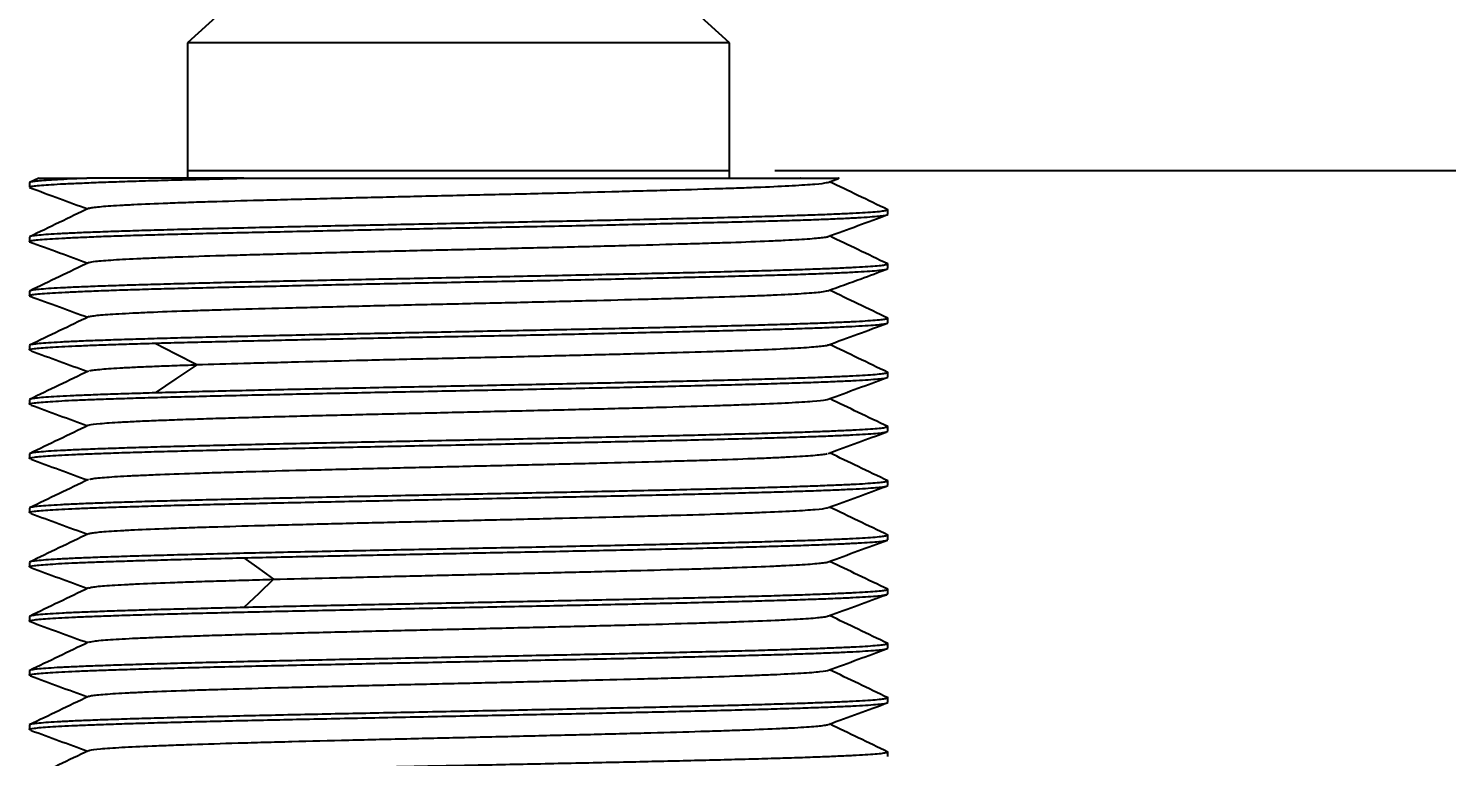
# Model space of a CAD drawing. Header units: millimetres. Extents: x 5 to 292, y 4 to 204.
# Drawn here: x 210.87 to 242.26, y 92.22 to 108.34 of the extents above; entities that cross this region are included whole.
import ezdxf

# ---------------------------------------------------------------- set-up
doc = ezdxf.new("R2010")
doc.units = ezdxf.units.MM
doc.layers.add('LAYER_1', color=179, linetype='Continuous')
doc.styles.add('SLDTEXTSTYLE0', font='TXT', dxfattribs={"width": 0.75})
doc.dimstyles.new('SLDDIMSTYLE2', dxfattribs={"dimtxt": 3.5, "dimasz": 3.302, "dimexe": 0, "dimexo": 0.0625, "dimgap": 0.875, "dimtad": 1, "dimlfac": 0.5, "dimrnd": 1e-09, "dimzin": 12, "dimdsep": 46, "dimtxsty": 'SLDTEXTSTYLE0', "dimsah": 1, "dimcen": 0.09, "dimadec": 0, "dimazin": 3, "dimtfac": 1, "dimtmove": 0, "dimatfit": 0, "dimfxl": 1, "dimfrac": 2, "dimtolj": 1, "dimtzin": 12, "dimarcsym": 0})

# ---------------------------------------------------------------- blocks, each defined once
blk = doc.blocks.new('_D_3')
at = {"layer": 'LAYER_1'}
for p, q in [((255.943, 105.198), (255.943, 111.548)), ((227.39, 105.198), (256.943, 105.198)), ((255.943, 82.223), (255.943, 105.198)), ((238.39, 82.223), (256.943, 82.223)), ((255.943, 82.223), (255.943, 75.873))]:
    blk.add_line(p, q, dxfattribs=at)
for points in [[(255.943, 105.198), (256.451, 108.5), (255.435, 108.5)], [(255.943, 82.223), (255.435, 78.921), (256.451, 78.921)]]:
    blk.add_solid(points, dxfattribs=at)
at = {"layer": 'LAYER_1', "insert": (251.431, 83.517), "char_height": 3.5, "attachment_point": 1, "rotation": 90, "style": 'SLDTEXTSTYLE0'}
blk.add_mtext('11.49mm', dxfattribs=at)

msp = doc.modelspace()

# ---------------------------------------------------------------- linework, layer by layer
at = {"color": 7, "linetype": 'Continuous', "lineweight": 25}
for p, q in [((215.49, 109.023), (214.39, 108.023)), ((226.39, 108.023), (225.29, 109.023)), ((214.39, 108.023), (214.39, 105.198)), ((220.39, 108.023), (214.39, 108.023)), ((226.39, 108.023), (220.39, 108.023)), ((226.39, 105.198), (226.39, 108.023)), ((214.39, 105.198), (214.39, 105.023)), ((214.39, 105.198), (226.39, 105.198)), ((226.39, 105.023), (226.39, 105.198)), ((210.89, 104.923), (210.89, 104.825)), ((211.097, 105.026), (210.891, 104.927)), ((215.64, 105.023), (212.163, 105.023)), ((227.961, 105.023), (227.948, 105.024)), ((228.561, 104.932), (228.801, 105.02)), ((229.89, 104.223), (229.89, 104.323)), ((210.89, 103.723), (210.89, 103.625)), ((229.89, 103.023), (229.89, 103.123)), ((210.89, 102.523), (210.89, 102.425)), ((229.89, 101.823), (229.89, 101.923)), ((210.89, 101.323), (210.89, 101.223)), ((229.89, 100.623), (229.89, 100.723)), ((210.89, 100.123), (210.89, 100.023)), ((229.89, 99.423), (229.89, 99.523)), ((210.89, 98.923), (210.89, 98.823)), ((229.89, 98.223), (229.89, 98.323)), ((210.89, 97.723), (210.89, 97.623)), ((229.89, 97.023), (229.89, 97.123)), ((210.89, 96.523), (210.89, 96.423)), ((229.89, 95.823), (229.89, 95.923)), ((210.89, 95.323), (210.89, 95.223)), ((229.89, 94.623), (229.89, 94.723)), ((210.89, 94.123), (210.89, 94.023)), ((229.89, 93.423), (229.89, 93.523)), ((210.89, 92.923), (210.89, 92.823)), ((229.89, 92.223), (229.89, 92.323))]:
    msp.add_line(p, q, dxfattribs=at)
at = {"color": 7, "linetype": 'Continuous', "lineweight": 25, "flags": 128}
for points in [[(213.673, 101.375), (214.133, 101.137), (214.593, 100.898)], [(214.593, 100.897), (214.133, 100.585), (213.673, 100.273)], [(215.64, 96.623), (215.965, 96.385), (216.291, 96.147)], [(216.291, 96.147), (215.966, 95.835), (215.64, 95.523)]]:
    msp.add_lwpolyline(points, dxfattribs=at)
at = {"color": 7, "linetype": 'Continuous', "lineweight": 25}
for points, knots in [([(212.163, 105.023), (212.041, 105.018), (211.797, 105.007), (211.497, 104.992), (211.251, 104.976), (211.066, 104.961), (210.948, 104.945), (210.891, 104.932), (210.896, 104.925), (210.898, 104.923)], [0, 0, 0, 0, 0.153473, 0.306946, 0.464568, 0.622191, 0.775664, 0.929137, 1, 1, 1, 1]), ([(210.898, 104.825), (210.897, 104.828), (210.894, 104.837), (210.963, 104.851), (211.1, 104.866), (211.305, 104.881), (211.572, 104.897), (211.906, 104.912), (212.3, 104.929), (212.749, 104.946), (213.25, 104.963), (213.808, 104.979), (214.581, 105), (215.225, 105.014), (215.64, 105.024)], [0, 0, 0, 0, 0.043937, 0.125654, 0.207371, 0.286783, 0.366195, 0.447915, 0.529634, 0.609044, 0.688454, 0.77017, 0.851887, 1, 1, 1, 1]), ([(211.099, 105.023), (211.101, 105.023), (211.106, 105.023), (211.227, 105.023), (211.443, 105.023), (211.748, 105.023), (212.025, 105.023), (212.163, 105.023)], [0, 0, 0, 0, 0.158506, 0.368904, 0.579721, 0.789775, 1, 1, 1, 1]), ([(212.21, 104.358), (212.213, 104.359), (212.221, 104.367), (212.325, 104.384), (212.544, 104.405), (212.881, 104.426), (213.29, 104.448), (213.802, 104.47), (214.402, 104.492), (215.06, 104.514), (215.799, 104.534), (216.601, 104.555), (217.437, 104.577), (218.32, 104.599), (219.227, 104.621), (220.144, 104.643), (221.071, 104.664), (221.983, 104.684), (222.88, 104.705), (223.746, 104.728), (224.559, 104.75), (225.332, 104.771), (226.039, 104.793), (226.662, 104.813), (227.228, 104.834), (227.697, 104.856), (228.062, 104.879), (228.35, 104.901), (228.522, 104.919), (228.557, 104.933), (228.565, 104.936)], [0, 0, 0, 0, 0.0092087, 0.0372753, 0.0923413, 0.1207064, 0.1490708, 0.2037252, 0.2318577, 0.2599901, 0.3150543, 0.3434141, 0.371773, 0.4265914, 0.4548224, 0.4830538, 0.5379417, 0.5662064, 0.5944707, 0.6493243, 0.6775794, 0.7058351, 0.7605681, 0.7887411, 0.8169134, 0.8719044, 0.9002335, 0.9285627, 0.9832692, 1, 1, 1, 1]), ([(215.64, 105.023), (215.968, 105.023), (216.619, 105.023), (217.647, 105.023), (218.684, 105.023), (219.726, 105.023), (220.76, 105.023), (221.781, 105.023), (222.777, 105.023), (223.736, 105.023), (224.643, 105.023), (225.485, 105.023), (226.252, 105.023), (226.877, 105.023), (227.377, 105.023), (227.769, 105.023), (228.099, 105.023), (228.361, 105.023), (228.558, 105.023), (228.694, 105.023), (228.774, 105.023), (228.818, 105.023), (228.804, 105.023), (228.8, 105.023)], [0, 0, 0, 0, 0.059302, 0.117801, 0.175469, 0.232272, 0.288757, 0.345101, 0.40142, 0.457836, 0.514125, 0.570146, 0.625935, 0.681585, 0.723242, 0.764809, 0.805955, 0.846037, 0.883083, 0.919983, 0.95211, 0.984134, 1, 1, 1, 1]), ([(229.89, 104.327), (229.67, 104.433), (229.24, 104.639), (228.81, 104.846), (228.6, 104.946)], [0, 0, 0, 0, 0.512508, 1, 1, 1, 1]), ([(210.893, 104.818), (211.115, 104.737), (211.544, 104.58), (211.972, 104.422), (212.18, 104.346)], [0, 0, 0, 0, 0.515758, 1, 1, 1, 1]), ([(210.916, 103.616), (210.905, 103.619), (210.874, 103.628), (210.914, 103.641), (211.005, 103.656), (211.166, 103.671), (211.389, 103.686), (211.672, 103.701), (212.012, 103.717), (212.413, 103.734), (212.872, 103.751), (213.382, 103.767), (213.946, 103.783), (214.561, 103.799), (215.219, 103.814), (215.906, 103.829), (216.625, 103.845), (217.378, 103.862), (218.153, 103.879), (218.936, 103.896), (219.729, 103.912), (220.535, 103.928), (221.34, 103.943), (222.13, 103.958), (222.908, 103.974), (223.675, 103.991), (224.419, 104.008), (225.127, 104.025), (225.802, 104.041), (226.445, 104.057), (227.044, 104.072), (227.59, 104.087), (228.087, 104.103), (228.532, 104.119), (228.919, 104.136), (229.242, 104.153), (229.503, 104.17), (229.7, 104.186), (229.855, 104.204), (229.877, 104.216), (229.89, 104.223)], [0, 0, 0, 0, 0.014425, 0.039926, 0.065427, 0.091635, 0.117843, 0.143344, 0.168846, 0.195054, 0.221261, 0.247348, 0.273434, 0.300278, 0.327122, 0.353207, 0.379293, 0.406136, 0.43298, 0.459066, 0.485152, 0.511996, 0.53884, 0.564925, 0.591011, 0.617855, 0.644698, 0.670784, 0.69687, 0.723714, 0.750557, 0.776643, 0.802729, 0.829573, 0.856416, 0.882502, 0.908588, 0.935431, 0.962275, 1, 1, 1, 1]), ([(229.874, 104.331), (229.881, 104.328), (229.901, 104.32), (229.868, 104.307), (229.778, 104.292), (229.621, 104.276), (229.403, 104.261), (229.127, 104.245), (228.794, 104.229), (228.402, 104.214), (227.952, 104.198), (227.448, 104.183), (226.888, 104.166), (226.277, 104.15), (225.623, 104.134), (224.939, 104.118), (224.222, 104.102), (223.472, 104.086), (222.699, 104.069), (221.917, 104.054), (221.124, 104.038), (220.319, 104.021), (219.514, 104.005), (218.723, 103.989), (217.943, 103.973), (217.174, 103.957), (216.428, 103.941), (215.717, 103.924), (215.038, 103.908), (214.392, 103.893), (213.789, 103.876), (213.238, 103.86), (212.737, 103.844), (212.286, 103.828), (211.894, 103.812), (211.566, 103.796), (211.299, 103.78), (211.096, 103.763), (210.929, 103.745), (210.905, 103.731), (210.89, 103.723)], [0, 0, 0, 0, 0.013632, 0.038863, 0.064094, 0.090007, 0.11592, 0.141151, 0.166382, 0.192295, 0.218208, 0.244316, 0.270423, 0.297289, 0.324155, 0.350262, 0.37637, 0.403236, 0.430101, 0.456209, 0.482316, 0.509182, 0.536048, 0.562155, 0.588263, 0.615129, 0.641995, 0.668102, 0.69421, 0.721076, 0.747942, 0.774049, 0.800156, 0.827022, 0.853888, 0.879996, 0.906103, 0.932969, 0.959835, 1, 1, 1, 1]), ([(212.212, 104.362), (211.992, 104.256), (211.552, 104.044), (211.111, 103.833), (210.891, 103.727)], [0, 0, 0, 0, 0.499971, 1, 1, 1, 1]), ([(228.562, 103.732), (228.783, 103.813), (229.226, 103.975), (229.668, 104.137), (229.89, 104.219)], [0, 0, 0, 0, 0.499933, 1, 1, 1, 1]), ([(210.89, 103.62), (211.111, 103.539), (211.541, 103.381), (211.972, 103.223), (212.181, 103.146)], [0, 0, 0, 0, 0.513909, 1, 1, 1, 1]), ([(212.212, 103.157), (212.247, 103.167), (212.3, 103.182), (212.519, 103.202), (212.814, 103.223), (213.223, 103.245), (213.733, 103.267), (214.304, 103.289), (214.963, 103.31), (215.692, 103.331), (216.277, 103.347), (216.889, 103.363), (217.528, 103.379), (218.194, 103.396), (219.094, 103.418), (220.014, 103.439), (220.931, 103.46), (221.621, 103.476), (222.298, 103.492), (222.965, 103.508), (223.62, 103.525), (224.451, 103.547), (225.226, 103.568), (225.927, 103.589), (226.581, 103.61), (227.153, 103.631), (227.626, 103.653), (228.024, 103.676), (228.319, 103.697), (228.494, 103.718), (228.562, 103.729), (228.569, 103.735), (228.57, 103.736)], [0, 0, 0, 0, 0.0501798, 0.0783271, 0.1064741, 0.161494, 0.1898417, 0.2181896, 0.2728164, 0.3009256, 0.3290339, 0.3566624, 0.3842912, 0.4127456, 0.4412003, 0.4957797, 0.523867, 0.5519537, 0.5795732, 0.607192, 0.6356422, 0.6640931, 0.7185374, 0.7465493, 0.7745612, 0.8297787, 0.8582406, 0.8867031, 0.9411498, 0.969158, 0.9971656, 1, 1, 1, 1]), ([(229.89, 103.127), (229.669, 103.233), (229.24, 103.439), (228.81, 103.645), (228.601, 103.746)], [0, 0, 0, 0, 0.5127988, 1, 1, 1, 1]), ([(210.921, 102.415), (210.908, 102.418), (210.874, 102.427), (210.914, 102.441), (211.005, 102.456), (211.166, 102.471), (211.389, 102.486), (211.672, 102.501), (212.012, 102.518), (212.413, 102.534), (212.872, 102.551), (213.382, 102.567), (213.946, 102.583), (214.561, 102.598), (215.219, 102.614), (215.906, 102.629), (216.625, 102.645), (217.378, 102.663), (218.153, 102.68), (218.936, 102.696), (219.729, 102.712), (220.535, 102.728), (221.34, 102.743), (222.13, 102.758), (222.908, 102.774), (223.675, 102.791), (224.419, 102.808), (225.127, 102.825), (225.802, 102.841), (226.445, 102.857), (227.044, 102.872), (227.591, 102.887), (228.087, 102.903), (228.532, 102.92), (228.919, 102.937), (229.242, 102.954), (229.503, 102.97), (229.7, 102.986), (229.855, 103.003), (229.877, 103.016), (229.89, 103.023)], [0, 0, 0, 0, 0.017112, 0.042544, 0.067975, 0.094112, 0.120248, 0.14568, 0.171112, 0.197248, 0.223384, 0.2494, 0.275415, 0.302186, 0.328957, 0.354972, 0.380986, 0.407756, 0.434527, 0.460542, 0.486557, 0.513328, 0.540098, 0.566113, 0.592127, 0.618898, 0.645668, 0.671683, 0.697698, 0.724469, 0.751239, 0.777254, 0.803268, 0.830039, 0.856809, 0.882824, 0.908839, 0.935609, 0.96238, 1, 1, 1, 1]), ([(229.864, 103.131), (229.875, 103.128), (229.907, 103.121), (229.866, 103.108), (229.778, 103.092), (229.621, 103.076), (229.403, 103.061), (229.127, 103.045), (228.794, 103.03), (228.402, 103.014), (227.952, 102.998), (227.448, 102.982), (226.888, 102.967), (226.277, 102.95), (225.623, 102.934), (224.939, 102.918), (224.222, 102.902), (223.472, 102.886), (222.699, 102.87), (221.917, 102.853), (221.124, 102.837), (220.319, 102.821), (219.514, 102.805), (218.723, 102.789), (217.943, 102.773), (217.174, 102.757), (216.428, 102.741), (215.717, 102.725), (215.038, 102.709), (214.392, 102.692), (213.789, 102.676), (213.238, 102.66), (212.737, 102.644), (212.286, 102.628), (211.894, 102.612), (211.566, 102.596), (211.299, 102.58), (211.096, 102.564), (210.929, 102.544), (210.905, 102.531), (210.89, 102.523)], [0, 0, 0, 0, 0.013771, 0.038999, 0.064226, 0.090136, 0.116045, 0.141273, 0.1665, 0.19241, 0.218319, 0.244423, 0.270526, 0.297389, 0.324251, 0.350354, 0.376458, 0.40332, 0.430182, 0.456286, 0.48239, 0.509252, 0.536114, 0.562218, 0.588322, 0.615184, 0.642046, 0.66815, 0.694253, 0.721115, 0.747978, 0.774081, 0.800185, 0.827047, 0.853909, 0.880013, 0.906116, 0.932979, 0.959841, 1, 1, 1, 1]), ([(212.213, 103.162), (211.992, 103.056), (211.552, 102.844), (211.111, 102.633), (210.891, 102.527)], [0, 0, 0, 0, 0.4999714, 1, 1, 1, 1]), ([(228.562, 102.532), (228.807, 102.621), (229.24, 102.78), (229.673, 102.939), (229.861, 103.008)], [0, 0, 0, 0, 0.566729, 1, 1, 1, 1]), ([(210.894, 102.418), (211.116, 102.337), (211.544, 102.18), (211.973, 102.023), (212.181, 101.947)], [0, 0, 0, 0, 0.515982, 1, 1, 1, 1]), ([(212.217, 101.957), (212.216, 101.959), (212.209, 101.966), (212.291, 101.978), (212.42, 101.994), (212.615, 102.009), (212.864, 102.025), (213.171, 102.042), (213.646, 102.064), (214.215, 102.086), (214.864, 102.107), (215.57, 102.128), (216.353, 102.149), (217.193, 102.171), (218.059, 102.193), (218.958, 102.215), (219.869, 102.236), (220.563, 102.252), (221.252, 102.267), (221.94, 102.283), (222.623, 102.3), (223.499, 102.322), (224.332, 102.344), (225.102, 102.365), (225.833, 102.386), (226.495, 102.407), (227.068, 102.428), (227.57, 102.45), (227.973, 102.472), (228.265, 102.494), (228.474, 102.513), (228.524, 102.527), (228.555, 102.535)], [0, 0, 0, 0, 0.00785, 0.035866, 0.063883, 0.091525, 0.119166, 0.147639, 0.176113, 0.230533, 0.258528, 0.286522, 0.341835, 0.370347, 0.39886, 0.453366, 0.48141, 0.509453, 0.53714, 0.564825, 0.593347, 0.621868, 0.6763, 0.704307, 0.732314, 0.787542, 0.816007, 0.844472, 0.898932, 0.926952, 0.954972, 1, 1, 1, 1]), ([(229.89, 101.927), (229.67, 102.033), (229.24, 102.239), (228.81, 102.445), (228.601, 102.546)], [0, 0, 0, 0, 0.512719, 1, 1, 1, 1]), ([(212.212, 101.962), (211.992, 101.856), (211.551, 101.644), (211.11, 101.433), (210.89, 101.327)], [0, 0, 0, 0, 0.499974, 1, 1, 1, 1]), ([(229.864, 101.931), (229.875, 101.928), (229.907, 101.92), (229.866, 101.907), (229.778, 101.892), (229.621, 101.876), (229.403, 101.861), (229.127, 101.845), (228.794, 101.83), (228.402, 101.814), (227.952, 101.798), (227.448, 101.782), (226.888, 101.766), (226.277, 101.75), (225.623, 101.734), (224.939, 101.718), (224.222, 101.702), (223.472, 101.686), (222.699, 101.669), (221.917, 101.654), (221.124, 101.638), (220.319, 101.621), (219.514, 101.605), (218.723, 101.589), (217.943, 101.573), (217.174, 101.557), (216.428, 101.541), (215.717, 101.524), (215.038, 101.509), (214.392, 101.493), (213.789, 101.476), (213.238, 101.46), (212.737, 101.444), (212.286, 101.428), (211.894, 101.412), (211.566, 101.396), (211.299, 101.38), (211.096, 101.363), (210.929, 101.345), (210.905, 101.331), (210.89, 101.323)], [0, 0, 0, 0, 0.013339, 0.038578, 0.063816, 0.089737, 0.115658, 0.140896, 0.166135, 0.192055, 0.217976, 0.244092, 0.270207, 0.297081, 0.323954, 0.35007, 0.376185, 0.403059, 0.429933, 0.456048, 0.482163, 0.509037, 0.53591, 0.562026, 0.588141, 0.615015, 0.641888, 0.668004, 0.694119, 0.720993, 0.747867, 0.773982, 0.800097, 0.826971, 0.853845, 0.87996, 0.906075, 0.932949, 0.959823, 1, 1, 1, 1]), ([(213.673, 101.375), (213.859, 101.38), (214.232, 101.39), (214.849, 101.405), (215.506, 101.42), (216.198, 101.436), (216.912, 101.453), (217.648, 101.469), (218.411, 101.485), (219.193, 101.501), (219.982, 101.517), (220.78, 101.532), (221.583, 101.547), (222.378, 101.563), (223.151, 101.58), (223.904, 101.597), (224.64, 101.614), (225.345, 101.63), (226.008, 101.646), (226.632, 101.661), (227.218, 101.676), (227.754, 101.692), (228.232, 101.708), (228.656, 101.725), (229.025, 101.742), (229.334, 101.759), (229.578, 101.775), (229.756, 101.791), (229.869, 101.807), (229.883, 101.817), (229.89, 101.823)], [0, 0, 0, 0, 0.034499, 0.068998, 0.104453, 0.139908, 0.174407, 0.208906, 0.244361, 0.279815, 0.315106, 0.350397, 0.386714, 0.42303, 0.45832, 0.493609, 0.529923, 0.566238, 0.601529, 0.63682, 0.673137, 0.709453, 0.744743, 0.780032, 0.816347, 0.852661, 0.888937, 0.925214, 0.962607, 1, 1, 1, 1]), ([(228.56, 101.33), (228.781, 101.412), (229.223, 101.574), (229.666, 101.736), (229.887, 101.817)], [0, 0, 0, 0, 0.499949, 1, 1, 1, 1]), ([(210.93, 101.213), (210.914, 101.216), (210.851, 101.229), (210.952, 101.248), (211.139, 101.268), (211.408, 101.288), (211.787, 101.307), (212.269, 101.328), (212.687, 101.343), (213.151, 101.358), (213.499, 101.368), (213.673, 101.373)], [0, 0, 0, 0, 0.065529, 0.249539, 0.343912, 0.438285, 0.622295, 0.716669, 0.811042, 0.905223, 1, 1, 1, 1]), ([(210.927, 101.204), (211.136, 101.128), (211.553, 100.975), (211.97, 100.822), (212.179, 100.746)], [0, 0, 0, 0, 0.499408, 1, 1, 1, 1]), ([(214.594, 100.898), (214.932, 100.908), (215.443, 100.924), (216.224, 100.945), (217.04, 100.967), (217.911, 100.989), (218.812, 101.011), (219.729, 101.033), (220.66, 101.054), (221.584, 101.075), (222.491, 101.096), (223.371, 101.119), (224.201, 101.14), (224.999, 101.162), (225.737, 101.183), (226.396, 101.204), (226.996, 101.225), (227.503, 101.247), (227.906, 101.269), (228.241, 101.291), (228.456, 101.312), (228.559, 101.328), (228.566, 101.334), (228.567, 101.334)], [0, 0, 0, 0, 0.072988, 0.110589, 0.148189, 0.221182, 0.258767, 0.296352, 0.369489, 0.40717, 0.444851, 0.517277, 0.554565, 0.591853, 0.664712, 0.70224, 0.739768, 0.812261, 0.849587, 0.886913, 0.959644, 0.99709, 1, 1, 1, 1]), ([(229.89, 100.727), (229.67, 100.833), (229.24, 101.039), (228.811, 101.245), (228.601, 101.346)], [0, 0, 0, 0, 0.512849, 1, 1, 1, 1]), ([(212.225, 100.757), (212.225, 100.76), (212.223, 100.768), (212.326, 100.782), (212.528, 100.804), (212.85, 100.825), (213.275, 100.847), (213.656, 100.863), (214.09, 100.88), (214.425, 100.891), (214.593, 100.897)], [0, 0, 0, 0, 0.066177, 0.182665, 0.299155, 0.525116, 0.641482, 0.75785, 0.878452, 1, 1, 1, 1]), ([(210.929, 100.013), (210.913, 100.016), (210.851, 100.03), (210.952, 100.048), (211.139, 100.068), (211.408, 100.087), (211.787, 100.108), (212.27, 100.128), (212.694, 100.143), (213.176, 100.158), (213.721, 100.175), (214.319, 100.191), (214.961, 100.207), (215.635, 100.223), (216.342, 100.239), (217.085, 100.255), (217.852, 100.272), (218.63, 100.288), (219.42, 100.303), (220.225, 100.32), (221.03, 100.336), (221.824, 100.352), (222.607, 100.368), (223.382, 100.384), (224.136, 100.4), (224.856, 100.416), (225.544, 100.433), (226.203, 100.449), (226.819, 100.465), (227.384, 100.481), (227.9, 100.497), (228.367, 100.513), (228.777, 100.529), (229.123, 100.545), (229.409, 100.561), (229.631, 100.578), (229.838, 100.598), (229.87, 100.613), (229.89, 100.623)], [0, 0, 0, 0, 0.016667, 0.065067, 0.08989, 0.114713, 0.163114, 0.187937, 0.21276, 0.238789, 0.264819, 0.291604, 0.31839, 0.344419, 0.370448, 0.397234, 0.424019, 0.450049, 0.476078, 0.502864, 0.529649, 0.555679, 0.581708, 0.608494, 0.635279, 0.661309, 0.687338, 0.714124, 0.740909, 0.766939, 0.792968, 0.819754, 0.846539, 0.872569, 0.898598, 0.925383, 0.952169, 1, 1, 1, 1]), ([(212.202, 100.757), (211.983, 100.652), (211.546, 100.442), (211.109, 100.232), (210.891, 100.127)], [0, 0, 0, 0, 0.499968, 1, 1, 1, 1]), ([(229.864, 100.731), (229.875, 100.728), (229.907, 100.721), (229.866, 100.708), (229.778, 100.692), (229.621, 100.676), (229.403, 100.661), (229.127, 100.645), (228.794, 100.63), (228.402, 100.614), (227.952, 100.598), (227.448, 100.582), (226.888, 100.567), (226.277, 100.55), (225.623, 100.534), (224.939, 100.518), (224.222, 100.502), (223.472, 100.486), (222.699, 100.47), (221.917, 100.453), (221.124, 100.437), (220.319, 100.421), (219.514, 100.405), (218.723, 100.389), (217.943, 100.373), (217.174, 100.357), (216.416, 100.341), (215.682, 100.324), (214.972, 100.307), (214.294, 100.29), (213.88, 100.278), (213.673, 100.273)], [0, 0, 0, 0, 0.017884, 0.05138, 0.084875, 0.119277, 0.153679, 0.187174, 0.22067, 0.255072, 0.289473, 0.324133, 0.358792, 0.394458, 0.430125, 0.464784, 0.499444, 0.53511, 0.570776, 0.605436, 0.640095, 0.675762, 0.711428, 0.746088, 0.780747, 0.816413, 0.85208, 0.888474, 0.924868, 0.962434, 1, 1, 1, 1]), ([(228.573, 100.135), (228.792, 100.215), (229.219, 100.372), (229.646, 100.528), (229.854, 100.604)], [0, 0, 0, 0, 0.512116, 1, 1, 1, 1]), ([(213.673, 100.273), (213.497, 100.268), (213.146, 100.257), (212.672, 100.242), (212.243, 100.226), (211.87, 100.211), (211.556, 100.195), (211.299, 100.179), (211.102, 100.164), (210.932, 100.145), (210.906, 100.131), (210.89, 100.123)], [0, 0, 0, 0, 0.1023234, 0.2046468, 0.3097372, 0.4148275, 0.5171508, 0.6194743, 0.7245645, 0.8296549, 1, 1, 1, 1]), ([(229.89, 99.527), (229.672, 99.632), (229.242, 99.838), (228.813, 100.044), (228.602, 100.146)], [0, 0, 0, 0, 0.508839, 1, 1, 1, 1]), ([(210.926, 100.005), (211.134, 99.928), (211.552, 99.775), (211.97, 99.622), (212.179, 99.545)], [0, 0, 0, 0, 0.498882, 1, 1, 1, 1]), ([(212.209, 99.556), (212.213, 99.559), (212.232, 99.572), (212.382, 99.59), (212.649, 99.612), (212.915, 99.628), (213.243, 99.645), (213.637, 99.662), (214.092, 99.68), (214.6, 99.697), (215.151, 99.715), (215.743, 99.732), (216.382, 99.75), (217.241, 99.772), (218.135, 99.794), (219.038, 99.815), (219.954, 99.837), (220.882, 99.858), (221.799, 99.88), (222.702, 99.901), (223.576, 99.923), (224.4, 99.944), (225.185, 99.966), (225.907, 99.987), (226.545, 100.009), (227.125, 100.03), (227.613, 100.052), (227.996, 100.073), (228.304, 100.095), (228.504, 100.115), (228.554, 100.13), (228.569, 100.135)], [0, 0, 0, 0, 0.012969, 0.06774, 0.095946, 0.124152, 0.153708, 0.183264, 0.213822, 0.244381, 0.273937, 0.303493, 0.334049, 0.364604, 0.419465, 0.447711, 0.475957, 0.530913, 0.559216, 0.587518, 0.642425, 0.670706, 0.698988, 0.753799, 0.78203, 0.810261, 0.865029, 0.893233, 0.921437, 0.976217, 1, 1, 1, 1]), ([(212.201, 99.556), (211.983, 99.451), (211.546, 99.241), (211.109, 99.032), (210.89, 98.927)], [0, 0, 0, 0, 0.499967, 1, 1, 1, 1]), ([(229.865, 99.531), (229.875, 99.528), (229.907, 99.521), (229.866, 99.508), (229.778, 99.492), (229.621, 99.476), (229.403, 99.461), (229.127, 99.445), (228.794, 99.43), (228.402, 99.414), (227.952, 99.398), (227.448, 99.382), (226.888, 99.367), (226.277, 99.35), (225.623, 99.334), (224.939, 99.318), (224.222, 99.302), (223.472, 99.286), (222.699, 99.27), (221.917, 99.253), (221.124, 99.237), (220.319, 99.221), (219.514, 99.205), (218.723, 99.189), (217.943, 99.173), (217.174, 99.157), (216.428, 99.141), (215.717, 99.125), (215.038, 99.108), (214.392, 99.092), (213.789, 99.076), (213.238, 99.06), (212.737, 99.044), (212.286, 99.028), (211.894, 99.012), (211.566, 98.996), (211.299, 98.98), (211.096, 98.964), (210.929, 98.944), (210.905, 98.931), (210.89, 98.923)], [0, 0, 0, 0, 0.0132138, 0.0384554, 0.063697, 0.0896212, 0.1155454, 0.140787, 0.1660287, 0.1919529, 0.217877, 0.2439955, 0.270114, 0.2969912, 0.3238684, 0.349987, 0.3761054, 0.4029828, 0.4298601, 0.4559786, 0.4820971, 0.5089744, 0.5358518, 0.5619703, 0.5880888, 0.6149661, 0.6418435, 0.667962, 0.6940805, 0.7209578, 0.747835, 0.7739535, 0.8000719, 0.8269491, 0.8538264, 0.8799448, 0.9060633, 0.9329405, 0.9598178, 1, 1, 1, 1]), ([(210.929, 98.813), (210.913, 98.816), (210.851, 98.829), (210.952, 98.848), (211.139, 98.868), (211.408, 98.888), (211.787, 98.908), (212.27, 98.927), (212.694, 98.943), (213.176, 98.959), (213.721, 98.975), (214.319, 98.991), (214.961, 99.007), (215.635, 99.023), (216.342, 99.039), (217.085, 99.055), (217.852, 99.071), (218.63, 99.087), (219.42, 99.104), (220.225, 99.12), (221.03, 99.136), (221.824, 99.152), (222.607, 99.168), (223.382, 99.184), (224.136, 99.2), (224.856, 99.216), (225.544, 99.232), (226.203, 99.249), (226.819, 99.265), (227.384, 99.281), (227.9, 99.297), (228.367, 99.313), (228.777, 99.329), (229.123, 99.345), (229.409, 99.361), (229.631, 99.377), (229.838, 99.398), (229.87, 99.413), (229.89, 99.423)], [0, 0, 0, 0, 0.016856, 0.065247, 0.090066, 0.114884, 0.163275, 0.188093, 0.212912, 0.238936, 0.26496, 0.291741, 0.318521, 0.344546, 0.37057, 0.39735, 0.424131, 0.450155, 0.47618, 0.50296, 0.52974, 0.555765, 0.581789, 0.608569, 0.63535, 0.661374, 0.687398, 0.714179, 0.740959, 0.766983, 0.793008, 0.819788, 0.846569, 0.872593, 0.898617, 0.925398, 0.952178, 1, 1, 1, 1]), ([(228.573, 98.935), (228.792, 99.015), (229.219, 99.172), (229.646, 99.328), (229.854, 99.405)], [0, 0, 0, 0, 0.511868, 1, 1, 1, 1]), ([(212.229, 98.356), (212.232, 98.361), (212.239, 98.371), (212.367, 98.387), (212.594, 98.409), (212.938, 98.43), (213.384, 98.452), (213.897, 98.473), (214.505, 98.495), (215.192, 98.516), (215.93, 98.537), (216.736, 98.559), (217.588, 98.58), (218.469, 98.602), (219.382, 98.623), (220.305, 98.645), (221.229, 98.667), (222.145, 98.688), (223.031, 98.71), (223.892, 98.731), (224.707, 98.753), (225.456, 98.774), (226.156, 98.795), (226.778, 98.817), (227.307, 98.838), (227.769, 98.86), (228.131, 98.881), (228.377, 98.903), (228.521, 98.919), (228.537, 98.93), (228.545, 98.935)], [0, 0, 0, 0, 0.025392, 0.053621, 0.08185, 0.136617, 0.164821, 0.193024, 0.247807, 0.276013, 0.304219, 0.359069, 0.387309, 0.415549, 0.470505, 0.498807, 0.52711, 0.582018, 0.6103, 0.638582, 0.693394, 0.721625, 0.749856, 0.804625, 0.832829, 0.861033, 0.915813, 0.944018, 0.972223, 1, 1, 1, 1]), ([(229.89, 98.327), (229.672, 98.432), (229.242, 98.638), (228.812, 98.844), (228.601, 98.946)], [0, 0, 0, 0, 0.508739, 1, 1, 1, 1]), ([(210.926, 98.805), (211.135, 98.728), (211.552, 98.575), (211.97, 98.422), (212.179, 98.346)], [0, 0, 0, 0, 0.49935, 1, 1, 1, 1]), ([(212.201, 98.356), (211.982, 98.251), (211.545, 98.041), (211.108, 97.832), (210.89, 97.727)], [0, 0, 0, 0, 0.499966, 1, 1, 1, 1]), ([(229.865, 98.331), (229.875, 98.328), (229.907, 98.32), (229.866, 98.307), (229.778, 98.292), (229.621, 98.276), (229.403, 98.261), (229.127, 98.245), (228.794, 98.23), (228.402, 98.214), (227.952, 98.198), (227.448, 98.182), (226.888, 98.166), (226.277, 98.15), (225.623, 98.134), (224.939, 98.118), (224.222, 98.102), (223.472, 98.086), (222.699, 98.07), (221.917, 98.054), (221.124, 98.038), (220.319, 98.021), (219.514, 98.005), (218.723, 97.989), (217.943, 97.973), (217.174, 97.957), (216.428, 97.94), (215.717, 97.925), (215.038, 97.909), (214.392, 97.893), (213.789, 97.876), (213.238, 97.86), (212.737, 97.844), (212.286, 97.828), (211.894, 97.812), (211.566, 97.796), (211.299, 97.779), (211.096, 97.763), (210.929, 97.745), (210.905, 97.731), (210.89, 97.723)], [0, 0, 0, 0, 0.013233, 0.038474, 0.063716, 0.089639, 0.115563, 0.140804, 0.166045, 0.191969, 0.217892, 0.24401, 0.270128, 0.297005, 0.323882, 0.35, 0.376118, 0.402995, 0.429872, 0.455989, 0.482107, 0.508984, 0.535861, 0.561979, 0.588097, 0.614973, 0.64185, 0.667968, 0.694086, 0.720963, 0.74784, 0.773958, 0.800076, 0.826952, 0.853829, 0.879947, 0.906065, 0.932942, 0.959819, 1, 1, 1, 1]), ([(210.929, 97.613), (210.913, 97.616), (210.851, 97.629), (210.952, 97.648), (211.139, 97.668), (211.408, 97.687), (211.787, 97.708), (212.27, 97.728), (212.694, 97.743), (213.176, 97.758), (213.721, 97.775), (214.319, 97.791), (214.961, 97.807), (215.635, 97.823), (216.342, 97.839), (217.085, 97.855), (217.852, 97.872), (218.63, 97.888), (219.42, 97.903), (220.225, 97.92), (221.03, 97.936), (221.824, 97.952), (222.607, 97.968), (223.382, 97.984), (224.136, 98), (224.856, 98.016), (225.544, 98.033), (226.203, 98.049), (226.819, 98.065), (227.384, 98.081), (227.9, 98.097), (228.367, 98.113), (228.777, 98.129), (229.123, 98.145), (229.409, 98.161), (229.631, 98.178), (229.838, 98.198), (229.87, 98.213), (229.89, 98.223)], [0, 0, 0, 0, 0.016533, 0.06494, 0.089767, 0.114593, 0.163, 0.187827, 0.212653, 0.238686, 0.264719, 0.291508, 0.318297, 0.34433, 0.370363, 0.397152, 0.423941, 0.449974, 0.476007, 0.502797, 0.529586, 0.555619, 0.581651, 0.608441, 0.63523, 0.661263, 0.687296, 0.714085, 0.740874, 0.766907, 0.79294, 0.819729, 0.846518, 0.872551, 0.898584, 0.925373, 0.952162, 1, 1, 1, 1]), ([(228.573, 97.735), (228.792, 97.815), (229.219, 97.972), (229.646, 98.128), (229.855, 98.205)], [0, 0, 0, 0, 0.51198, 1, 1, 1, 1]), ([(212.208, 97.156), (212.211, 97.158), (212.221, 97.166), (212.33, 97.184), (212.554, 97.206), (212.895, 97.227), (213.306, 97.249), (213.819, 97.27), (214.423, 97.292), (215.083, 97.313), (215.823, 97.334), (216.622, 97.356), (217.459, 97.377), (218.342, 97.399), (219.25, 97.42), (220.169, 97.442), (221.097, 97.463), (222.01, 97.485), (222.907, 97.506), (223.773, 97.528), (224.586, 97.549), (225.358, 97.571), (226.064, 97.592), (226.685, 97.614), (227.245, 97.635), (227.712, 97.657), (228.074, 97.678), (228.358, 97.7), (228.527, 97.719), (228.559, 97.732), (228.566, 97.735)], [0, 0, 0, 0, 0.011839, 0.040086, 0.094843, 0.123044, 0.151247, 0.205973, 0.234154, 0.262335, 0.317086, 0.345275, 0.373464, 0.428291, 0.45652, 0.484749, 0.539674, 0.567961, 0.596249, 0.651096, 0.679346, 0.707597, 0.762357, 0.790561, 0.818765, 0.873491, 0.901672, 0.929854, 0.984602, 1, 1, 1, 1]), ([(229.891, 97.126), (229.673, 97.231), (229.243, 97.438), (228.813, 97.644), (228.602, 97.746)], [0, 0, 0, 0, 0.508403, 1, 1, 1, 1]), ([(210.926, 97.605), (211.134, 97.528), (211.552, 97.375), (211.969, 97.222), (212.179, 97.145)], [0, 0, 0, 0, 0.498822, 1, 1, 1, 1]), ([(212.201, 97.156), (211.982, 97.051), (211.545, 96.841), (211.108, 96.631), (210.889, 96.526)], [0, 0, 0, 0, 0.4999661, 1, 1, 1, 1]), ([(229.866, 97.131), (229.876, 97.128), (229.906, 97.12), (229.866, 97.107), (229.778, 97.092), (229.621, 97.076), (229.403, 97.061), (229.127, 97.045), (228.794, 97.03), (228.402, 97.014), (227.952, 96.998), (227.448, 96.983), (226.888, 96.967), (226.277, 96.95), (225.623, 96.934), (224.939, 96.918), (224.222, 96.902), (223.472, 96.886), (222.699, 96.869), (221.917, 96.853), (221.124, 96.837), (220.319, 96.821), (219.514, 96.805), (218.723, 96.789), (217.943, 96.773), (217.174, 96.757), (216.428, 96.741), (215.717, 96.725), (215.038, 96.708), (214.392, 96.692), (213.789, 96.676), (213.238, 96.66), (212.737, 96.644), (212.286, 96.628), (211.894, 96.612), (211.566, 96.596), (211.299, 96.58), (211.096, 96.563), (210.929, 96.544), (210.905, 96.531), (210.89, 96.523)], [0, 0, 0, 0, 0.012624, 0.037881, 0.063137, 0.089077, 0.115017, 0.140273, 0.16553, 0.19147, 0.21741, 0.243544, 0.269678, 0.296571, 0.323464, 0.349598, 0.375732, 0.402626, 0.429519, 0.455653, 0.481787, 0.508681, 0.535574, 0.561708, 0.587842, 0.614736, 0.641629, 0.667763, 0.693897, 0.720791, 0.747684, 0.773818, 0.799952, 0.826846, 0.853739, 0.879873, 0.906007, 0.9329, 0.959794, 1, 1, 1, 1]), ([(215.64, 96.623), (216.075, 96.633), (216.733, 96.648), (217.675, 96.668), (218.636, 96.687), (219.624, 96.708), (220.616, 96.728), (221.381, 96.743), (222.151, 96.758), (222.928, 96.775), (223.695, 96.791), (224.439, 96.807), (225.146, 96.823), (225.82, 96.839), (226.462, 96.855), (227.06, 96.872), (227.605, 96.888), (228.099, 96.903), (228.543, 96.92), (228.929, 96.936), (229.249, 96.952), (229.509, 96.968), (229.704, 96.984), (229.856, 97.002), (229.878, 97.016), (229.89, 97.023)], [0, 0, 0, 0, 0.073832, 0.111699, 0.149565, 0.223397, 0.261264, 0.29913, 0.338836, 0.378543, 0.419403, 0.460263, 0.499969, 0.539675, 0.580535, 0.621395, 0.661102, 0.700808, 0.741668, 0.782528, 0.822235, 0.861941, 0.902801, 0.943661, 1, 1, 1, 1]), ([(228.573, 96.535), (228.792, 96.615), (229.229, 96.776), (229.666, 96.936), (229.885, 97.016)], [0, 0, 0, 0, 0.499943, 1, 1, 1, 1]), ([(210.923, 96.414), (210.91, 96.417), (210.852, 96.43), (210.953, 96.448), (211.139, 96.468), (211.408, 96.487), (211.787, 96.508), (212.27, 96.528), (212.694, 96.543), (213.176, 96.558), (213.721, 96.575), (214.319, 96.591), (214.959, 96.607), (215.415, 96.618), (215.64, 96.623)], [0, 0, 0, 0, 0.041957, 0.183437, 0.255998, 0.32856, 0.47004, 0.542601, 0.615162, 0.691249, 0.767336, 0.845634, 0.923931, 1, 1, 1, 1]), ([(210.921, 96.407), (211.13, 96.33), (211.549, 96.176), (211.968, 96.023), (212.179, 95.946)], [0, 0, 0, 0, 0.497943, 1, 1, 1, 1]), ([(216.291, 96.147), (216.697, 96.158), (217.313, 96.174), (218.199, 96.195), (219.102, 96.217), (220.03, 96.239), (220.957, 96.26), (221.878, 96.282), (222.781, 96.303), (223.644, 96.325), (224.476, 96.346), (225.254, 96.368), (225.958, 96.389), (226.608, 96.411), (227.174, 96.432), (227.64, 96.454), (228.036, 96.475), (228.333, 96.497), (228.497, 96.518), (228.576, 96.529), (228.571, 96.535), (228.571, 96.535)], [0, 0, 0, 0, 0.082271, 0.124646, 0.167019, 0.249293, 0.291669, 0.334044, 0.41603, 0.458257, 0.500483, 0.58233, 0.624487, 0.666644, 0.748374, 0.790467, 0.832561, 0.914256, 0.956323, 0.99839, 1, 1, 1, 1]), ([(229.891, 95.926), (229.672, 96.031), (229.242, 96.238), (228.813, 96.444), (228.601, 96.545)], [0, 0, 0, 0, 0.50848, 1, 1, 1, 1]), ([(212.208, 95.956), (212.217, 95.96), (212.237, 95.97), (212.373, 95.989), (212.624, 96.011), (212.988, 96.032), (213.421, 96.054), (213.955, 96.075), (214.577, 96.097), (215.1, 96.113), (215.668, 96.13), (216.083, 96.141), (216.291, 96.147)], [0, 0, 0, 0, 0.059804, 0.145752, 0.312307, 0.398092, 0.483878, 0.650283, 0.735977, 0.821674, 0.910489, 1, 1, 1, 1]), ([(210.921, 95.215), (210.909, 95.218), (210.852, 95.23), (210.953, 95.248), (211.139, 95.268), (211.408, 95.288), (211.787, 95.308), (212.27, 95.327), (212.694, 95.343), (213.176, 95.359), (213.721, 95.375), (214.319, 95.391), (214.961, 95.407), (215.635, 95.423), (216.342, 95.439), (217.085, 95.455), (217.852, 95.471), (218.63, 95.487), (219.42, 95.504), (220.225, 95.52), (221.03, 95.536), (221.824, 95.552), (222.607, 95.568), (223.382, 95.584), (224.136, 95.601), (224.856, 95.616), (225.544, 95.632), (226.203, 95.649), (226.819, 95.665), (227.384, 95.681), (227.9, 95.697), (228.367, 95.713), (228.777, 95.729), (229.123, 95.745), (229.409, 95.761), (229.631, 95.777), (229.838, 95.798), (229.87, 95.813), (229.89, 95.823)], [0, 0, 0, 0, 0.013437, 0.061997, 0.086901, 0.111806, 0.160365, 0.18527, 0.210175, 0.236289, 0.262404, 0.289278, 0.316151, 0.342266, 0.368381, 0.395255, 0.422128, 0.448243, 0.474358, 0.501231, 0.528105, 0.55422, 0.580335, 0.607208, 0.634081, 0.660196, 0.686311, 0.713185, 0.740058, 0.766173, 0.792288, 0.819161, 0.846035, 0.87215, 0.898265, 0.925138, 0.952012, 1, 1, 1, 1]), ([(212.202, 95.956), (211.983, 95.852), (211.546, 95.642), (211.109, 95.432), (210.891, 95.327)], [0, 0, 0, 0, 0.4999706, 1, 1, 1, 1]), ([(229.866, 95.93), (229.876, 95.928), (229.906, 95.92), (229.866, 95.907), (229.778, 95.892), (229.621, 95.876), (229.403, 95.86), (229.127, 95.845), (228.794, 95.83), (228.402, 95.814), (227.952, 95.798), (227.448, 95.782), (226.888, 95.766), (226.277, 95.75), (225.623, 95.734), (224.939, 95.718), (224.222, 95.702), (223.472, 95.686), (222.699, 95.67), (221.917, 95.654), (221.124, 95.637), (220.319, 95.621), (219.514, 95.605), (218.723, 95.589), (217.943, 95.573), (217.174, 95.557), (216.397, 95.54), (215.899, 95.529), (215.64, 95.523)], [0, 0, 0, 0, 0.018867, 0.056512, 0.094157, 0.13282, 0.171483, 0.209128, 0.246773, 0.285436, 0.324099, 0.363051, 0.402004, 0.442088, 0.482173, 0.521126, 0.560078, 0.600163, 0.640247, 0.6792, 0.718153, 0.758237, 0.798321, 0.837274, 0.876227, 0.916311, 0.956395, 1, 1, 1, 1]), ([(228.578, 95.337), (228.796, 95.417), (229.224, 95.574), (229.652, 95.731), (229.861, 95.807)], [0, 0, 0, 0, 0.511059, 1, 1, 1, 1]), ([(215.64, 95.523), (215.423, 95.518), (214.988, 95.507), (214.373, 95.492), (213.791, 95.476), (213.254, 95.461), (212.768, 95.445), (212.332, 95.429), (211.946, 95.414), (211.613, 95.398), (211.34, 95.383), (211.126, 95.366), (210.978, 95.35), (210.901, 95.335), (210.893, 95.326), (210.89, 95.323)], [0, 0, 0, 0, 0.0767363, 0.1534726, 0.2322842, 0.3110954, 0.3878319, 0.4645683, 0.5433796, 0.622191, 0.701593, 0.7809951, 0.862704, 0.9444129, 1, 1, 1, 1]), ([(210.891, 95.218), (211.109, 95.138), (211.539, 94.98), (211.969, 94.823), (212.18, 94.746)], [0, 0, 0, 0, 0.50884, 1, 1, 1, 1]), ([(212.21, 94.754), (212.233, 94.763), (212.271, 94.777), (212.467, 94.797), (212.744, 94.819), (213.132, 94.84), (213.62, 94.862), (214.048, 94.878), (214.532, 94.895), (215.075, 94.912), (215.67, 94.93), (216.304, 94.947), (216.965, 94.965), (217.654, 94.982), (218.373, 95), (219.314, 95.022), (220.258, 95.044), (221.179, 95.065), (222.094, 95.087), (222.989, 95.108), (223.844, 95.13), (224.665, 95.151), (225.429, 95.173), (226.117, 95.194), (226.75, 95.216), (227.297, 95.237), (227.741, 95.259), (228.116, 95.28), (228.381, 95.302), (228.533, 95.322), (228.561, 95.332), (228.574, 95.337)], [0, 0, 0, 0, 0.046847, 0.074866, 0.102885, 0.157235, 0.185224, 0.213213, 0.242542, 0.271871, 0.302195, 0.332518, 0.361847, 0.391176, 0.421497, 0.451818, 0.506257, 0.534286, 0.562315, 0.616849, 0.644934, 0.673019, 0.727504, 0.755568, 0.783632, 0.838022, 0.866036, 0.89405, 0.948398, 0.976385, 1, 1, 1, 1]), ([(229.89, 94.727), (229.671, 94.832), (229.242, 95.038), (228.812, 95.244), (228.601, 95.346)], [0, 0, 0, 0, 0.508735, 1, 1, 1, 1]), ([(210.921, 94.015), (210.909, 94.018), (210.852, 94.03), (210.953, 94.048), (211.139, 94.068), (211.408, 94.087), (211.787, 94.108), (212.27, 94.128), (212.694, 94.143), (213.176, 94.159), (213.721, 94.174), (214.319, 94.191), (214.961, 94.207), (215.635, 94.223), (216.342, 94.239), (217.085, 94.255), (217.852, 94.272), (218.63, 94.288), (219.42, 94.304), (220.225, 94.32), (221.03, 94.336), (221.824, 94.352), (222.607, 94.368), (223.382, 94.384), (224.136, 94.4), (224.856, 94.416), (225.544, 94.433), (226.203, 94.449), (226.819, 94.465), (227.384, 94.481), (227.9, 94.497), (228.367, 94.513), (228.777, 94.529), (229.123, 94.545), (229.409, 94.561), (229.631, 94.578), (229.838, 94.598), (229.87, 94.613), (229.89, 94.623)], [0, 0, 0, 0, 0.013309, 0.061875, 0.086783, 0.111691, 0.160256, 0.185164, 0.210072, 0.23619, 0.262308, 0.289185, 0.316062, 0.342181, 0.368299, 0.395176, 0.422053, 0.448171, 0.474289, 0.501166, 0.528043, 0.554162, 0.58028, 0.607157, 0.634034, 0.660152, 0.686271, 0.713148, 0.740025, 0.766143, 0.792261, 0.819138, 0.846015, 0.872133, 0.898252, 0.925129, 0.952006, 1, 1, 1, 1]), ([(212.197, 94.754), (211.978, 94.649), (211.541, 94.439), (211.104, 94.229), (210.886, 94.124)], [0, 0, 0, 0, 0.49997, 1, 1, 1, 1]), ([(229.864, 94.731), (229.875, 94.728), (229.907, 94.72), (229.866, 94.707), (229.778, 94.692), (229.621, 94.676), (229.403, 94.66), (229.127, 94.645), (228.794, 94.63), (228.402, 94.614), (227.952, 94.598), (227.448, 94.582), (226.888, 94.566), (226.277, 94.55), (225.623, 94.534), (224.939, 94.518), (224.222, 94.502), (223.472, 94.486), (222.699, 94.47), (221.917, 94.454), (221.124, 94.437), (220.319, 94.421), (219.514, 94.405), (218.723, 94.389), (217.943, 94.373), (217.174, 94.357), (216.428, 94.34), (215.717, 94.325), (215.038, 94.309), (214.392, 94.293), (213.789, 94.276), (213.238, 94.26), (212.737, 94.244), (212.286, 94.228), (211.894, 94.212), (211.566, 94.196), (211.299, 94.18), (211.096, 94.164), (210.929, 94.145), (210.905, 94.131), (210.89, 94.123)], [0, 0, 0, 0, 0.0134426, 0.0386784, 0.0639142, 0.0898324, 0.1157505, 0.1409863, 0.1662221, 0.1921403, 0.2180584, 0.2441709, 0.2702834, 0.2971544, 0.3240255, 0.3501379, 0.3762504, 0.4031214, 0.4299926, 0.456105, 0.4822174, 0.5090885, 0.5359596, 0.5620719, 0.5881843, 0.6150553, 0.6419263, 0.6680387, 0.6941511, 0.7210221, 0.7478932, 0.7740056, 0.8001181, 0.8269891, 0.8538602, 0.8799727, 0.9060852, 0.9329562, 0.9598273, 1, 1, 1, 1]), ([(228.578, 94.137), (228.797, 94.217), (229.225, 94.374), (229.653, 94.531), (229.862, 94.608)], [0, 0, 0, 0, 0.510921, 1, 1, 1, 1]), ([(210.918, 94.008), (211.127, 93.931), (211.548, 93.777), (211.968, 93.623), (212.179, 93.546)], [0, 0, 0, 0, 0.497676, 1, 1, 1, 1]), ([(212.205, 93.554), (212.204, 93.555), (212.193, 93.561), (212.264, 93.573), (212.416, 93.594), (212.698, 93.616), (213.082, 93.637), (213.537, 93.659), (214.09, 93.68), (214.73, 93.702), (215.424, 93.723), (216.191, 93.745), (217.014, 93.766), (217.87, 93.787), (218.766, 93.809), (219.681, 93.83), (220.603, 93.852), (221.528, 93.873), (222.432, 93.895), (223.317, 93.917), (224.164, 93.938), (224.953, 93.96), (225.697, 93.981), (226.371, 94.003), (226.955, 94.024), (227.476, 94.045), (227.9, 94.067), (228.216, 94.088), (228.452, 94.11), (228.571, 94.126), (228.577, 94.137), (228.577, 94.137)], [0, 0, 0, 0, 0.0041139, 0.0321831, 0.0602526, 0.114656, 0.1426763, 0.1706971, 0.2250604, 0.2530554, 0.2810509, 0.3354291, 0.363427, 0.3914245, 0.4458697, 0.4739016, 0.5019327, 0.5564833, 0.5845767, 0.6126699, 0.6671731, 0.695246, 0.7233192, 0.7777268, 0.8057493, 0.8337724, 0.8881365, 0.9161323, 0.9441286, 0.9985044, 1, 1, 1, 1]), ([(229.895, 93.524), (229.676, 93.629), (229.245, 93.836), (228.814, 94.043), (228.601, 94.146)], [0, 0, 0, 0, 0.506729, 1, 1, 1, 1]), ([(212.197, 93.554), (211.979, 93.449), (211.542, 93.239), (211.105, 93.029), (210.886, 92.925)], [0, 0, 0, 0, 0.499974, 1, 1, 1, 1]), ([(210.931, 92.812), (210.914, 92.816), (210.851, 92.83), (210.952, 92.848), (211.139, 92.868), (211.408, 92.888), (211.787, 92.908), (212.27, 92.927), (212.694, 92.943), (213.176, 92.959), (213.721, 92.975), (214.319, 92.991), (214.961, 93.007), (215.635, 93.023), (216.342, 93.039), (217.085, 93.055), (217.852, 93.071), (218.63, 93.087), (219.42, 93.103), (220.225, 93.12), (221.03, 93.136), (221.824, 93.152), (222.607, 93.168), (223.382, 93.184), (224.136, 93.2), (224.856, 93.216), (225.544, 93.232), (226.203, 93.248), (226.819, 93.265), (227.384, 93.281), (227.9, 93.297), (228.367, 93.313), (228.777, 93.329), (229.123, 93.345), (229.409, 93.361), (229.631, 93.378), (229.838, 93.398), (229.87, 93.413), (229.89, 93.423)], [0, 0, 0, 0, 0.017413, 0.065776, 0.090581, 0.115385, 0.163749, 0.188553, 0.213357, 0.239367, 0.265376, 0.292142, 0.318907, 0.344916, 0.370926, 0.397691, 0.424457, 0.450466, 0.476476, 0.503241, 0.530006, 0.556016, 0.582025, 0.608791, 0.635556, 0.661565, 0.687575, 0.71434, 0.741106, 0.767115, 0.793125, 0.81989, 0.846655, 0.872665, 0.898675, 0.92544, 0.952205, 1, 1, 1, 1]), ([(229.872, 93.529), (229.879, 93.527), (229.906, 93.52), (229.865, 93.507), (229.778, 93.492), (229.621, 93.476), (229.403, 93.461), (229.127, 93.445), (228.794, 93.43), (228.402, 93.414), (227.952, 93.398), (227.448, 93.383), (226.888, 93.366), (226.277, 93.35), (225.623, 93.334), (224.939, 93.318), (224.222, 93.302), (223.472, 93.286), (222.699, 93.269), (221.917, 93.253), (221.124, 93.238), (220.319, 93.221), (219.514, 93.205), (218.723, 93.189), (217.943, 93.173), (217.174, 93.157), (216.428, 93.141), (215.717, 93.125), (215.038, 93.108), (214.392, 93.092), (213.789, 93.076), (213.238, 93.06), (212.737, 93.044), (212.286, 93.028), (211.894, 93.012), (211.566, 92.996), (211.299, 92.98), (211.096, 92.963), (210.929, 92.944), (210.905, 92.931), (210.89, 92.923)], [0, 0, 0, 0, 0.009527, 0.034863, 0.060199, 0.08622, 0.112241, 0.137577, 0.162913, 0.188934, 0.214955, 0.241171, 0.267387, 0.294364, 0.321342, 0.347558, 0.373774, 0.400752, 0.427729, 0.453946, 0.480162, 0.507139, 0.534117, 0.560333, 0.586549, 0.613527, 0.640505, 0.666721, 0.692937, 0.719915, 0.746893, 0.773109, 0.799325, 0.826303, 0.85328, 0.879496, 0.905712, 0.93269, 0.959668, 1, 1, 1, 1]), ([(228.579, 92.937), (228.798, 93.018), (229.235, 93.178), (229.672, 93.338), (229.891, 93.418)], [0, 0, 0, 0, 0.499947, 1, 1, 1, 1]), ([(212.205, 92.354), (212.21, 92.358), (212.232, 92.372), (212.391, 92.391), (212.663, 92.413), (213.012, 92.434), (213.466, 92.456), (214.016, 92.477), (214.627, 92.499), (215.322, 92.52), (216.085, 92.542), (216.889, 92.563), (217.748, 92.584), (218.638, 92.606), (219.547, 92.627), (220.473, 92.649), (221.392, 92.67), (222.304, 92.692), (223.192, 92.713), (224.037, 92.735), (224.847, 92.756), (225.597, 92.778), (226.269, 92.799), (226.884, 92.821), (227.411, 92.842), (227.834, 92.864), (228.187, 92.885), (228.427, 92.907), (228.551, 92.926), (228.566, 92.934), (228.572, 92.938)], [0, 0, 0, 0, 0.017713, 0.072186, 0.100243, 0.1283, 0.182689, 0.210702, 0.238715, 0.293074, 0.321066, 0.349058, 0.403441, 0.431441, 0.459441, 0.5139, 0.54194, 0.56998, 0.624536, 0.652634, 0.680732, 0.735211, 0.763272, 0.791333, 0.845726, 0.87374, 0.901755, 0.956114, 0.984107, 1, 1, 1, 1]), ([(229.894, 92.325), (229.675, 92.429), (229.244, 92.636), (228.813, 92.843), (228.601, 92.946)], [0, 0, 0, 0, 0.5068953, 1, 1, 1, 1]), ([(210.928, 92.804), (211.136, 92.728), (211.553, 92.575), (211.97, 92.422), (212.179, 92.345)], [0, 0, 0, 0, 0.499363, 1, 1, 1, 1]), ([(212.198, 92.354), (211.979, 92.249), (211.542, 92.04), (211.105, 91.83), (210.887, 91.725)], [0, 0, 0, 0, 0.499975, 1, 1, 1, 1]), ([(229.871, 92.329), (229.879, 92.327), (229.906, 92.319), (229.865, 92.308), (229.778, 92.292), (229.621, 92.276), (229.403, 92.26), (229.127, 92.245), (228.794, 92.23), (228.402, 92.214), (227.952, 92.198), (227.448, 92.182), (226.888, 92.166), (226.277, 92.15), (225.623, 92.134), (224.939, 92.118), (224.222, 92.102), (223.472, 92.086), (222.699, 92.07), (221.917, 92.054), (221.124, 92.037), (220.319, 92.021), (219.514, 92.005), (218.723, 91.989), (217.943, 91.973), (217.174, 91.957), (216.428, 91.941), (215.717, 91.925), (215.038, 91.909), (214.392, 91.892), (213.789, 91.876), (213.238, 91.86), (212.737, 91.844), (212.286, 91.828), (211.894, 91.812), (211.566, 91.796), (211.299, 91.78), (211.096, 91.764), (210.929, 91.745), (210.905, 91.731), (210.89, 91.723)], [0, 0, 0, 0, 0.009743, 0.0350734, 0.0604038, 0.0864192, 0.1124346, 0.137765, 0.1630954, 0.1891108, 0.2151261, 0.2413365, 0.2675469, 0.2945187, 0.3214906, 0.347701, 0.3739113, 0.4008832, 0.427855, 0.4540654, 0.4802758, 0.5072476, 0.5342195, 0.5604298, 0.5866401, 0.6136119, 0.6405837, 0.666794, 0.6930043, 0.7199761, 0.7469478, 0.7731582, 0.7993685, 0.8263404, 0.8533122, 0.8795226, 0.905733, 0.9327048, 0.9596767, 1, 1, 1, 1])]:
    msp.add_open_spline(points, degree=3, knots=knots, dxfattribs=at)

# ---------------------------------------------------------------- dimensions: what is measured, and where the dimension line sits
at = {"layer": 'LAYER_1'}
dim = msp.add_linear_dim(base=(255.943, 105.198), p1=(237.39, 82.223), p2=(226.39, 105.198), angle=90, dimstyle='SLDDIMSTYLE2', dxfattribs=at)
dim.commit()
dim.dimension.update_dxf_attribs({"geometry": '_D_3', "text_midpoint": (255.943, 93.71), "dimtype": 160})

doc.saveas('drawing.dxf')
